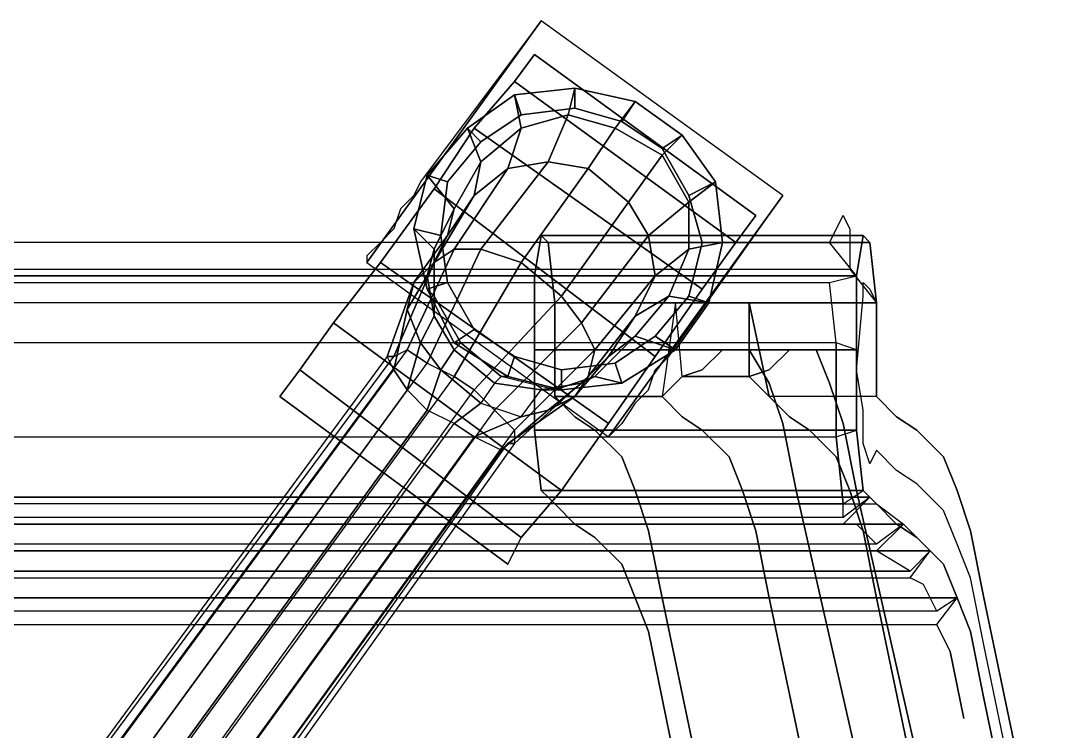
# Model space of a CAD drawing. Extents: x 2173.2 to 2198.9, y 1406.4 to 1430.7.
# Drawn here: x 2190.839 to 2195.733, y 1427.419 to 1430.731 of the extents above; entities that cross this region are included whole.
import ezdxf

# ---------------------------------------------------------------- set-up
doc = ezdxf.new("R2010")
doc.units = 0
doc.layers.add('SEAT', color=5, linetype='Continuous')

msp = doc.modelspace()

# ---------------------------------------------------------------- linework, layer by layer
at = {"layer": 'SEAT'}
for points in [[(2193.577, 1428.7937, 2.125), (2194.3895, 1429.9187, 2.125), (2193.2645, 1430.7312, 2.125), (2192.452, 1429.6062, 2.125)], [(2193.2332, 1430.5749, 0.8125), (2194.2645, 1429.8249, 0.8125), (2194.1707, 1429.6999, 0.4375), (2193.1395, 1430.4499, 0.4375)], [(2193.1395, 1430.4499, 1.5625), (2194.1707, 1429.6999, 1.5625), (2194.2645, 1429.8249, 1.1875), (2193.2332, 1430.5749, 1.1875)], [(2193.2332, 1430.5749, 1.1875), (2194.2645, 1429.8249, 1.1875), (2194.2645, 1429.8249, 0.8125), (2193.2332, 1430.5749, 0.8125)], [(2192.952, 1430.2312, 1.8438), (2194.0145, 1429.4812, 1.8438), (2194.1707, 1429.6999, 1.5625), (2193.1395, 1430.4499, 1.5625)], [(2193.1395, 1430.4499, 0.4375), (2194.1707, 1429.6999, 0.4375), (2194.0145, 1429.4812, 0.1562), (2192.952, 1430.2312, 0.1562)], [(2193.1395, 1430.3874, 2.5312), (2193.1707, 1430.2312, 3.4062), (2193.3895, 1430.2937, 3.4062), (2193.4207, 1430.4187, 2.5312)], [(2193.4207, 1430.4187, 2.5312), (2193.4207, 1430.3249, 2.2188), (2193.1707, 1430.2937, 2.2188), (2193.1395, 1430.3874, 2.5312)], [(2193.4207, 1430.4187, 2.5312), (2193.3895, 1430.2937, 3.4062), (2193.6082, 1430.2312, 3.4062), (2193.702, 1430.3562, 2.5312)], [(2193.702, 1430.3562, 2.5312), (2193.6395, 1430.2624, 2.2188), (2193.4207, 1430.3249, 2.2188), (2193.4207, 1430.4187, 2.5312)], [(2192.9207, 1430.2312, 2.5312), (2192.9832, 1430.0749, 3.4062), (2193.1707, 1430.2312, 3.4062), (2193.1395, 1430.3874, 2.5312)], [(2193.1395, 1430.3874, 2.5312), (2193.1707, 1430.2937, 2.2188), (2192.9832, 1430.1687, 2.2188), (2192.9207, 1430.2312, 2.5312)], [(2193.702, 1430.3562, 2.5312), (2193.6082, 1430.2312, 3.4062), (2193.827, 1430.1062, 3.4062), (2193.9207, 1430.1999, 2.5312)], [(2193.9207, 1430.1999, 2.5312), (2193.827, 1430.1374, 2.2188), (2193.6395, 1430.2624, 2.2188), (2193.702, 1430.3562, 2.5312)], [(2193.1707, 1430.2937, 2.125), (2193.1707, 1430.2937, 2.25), (2193.4207, 1430.3249, 2.25), (2193.4207, 1430.3249, 2.125)], [(2193.4207, 1430.3249, 2.125), (2193.4207, 1430.3249, 2.25), (2193.6395, 1430.2624, 2.25), (2193.6395, 1430.2624, 2.125)], [(2192.9832, 1430.1687, 2.125), (2192.9832, 1430.1687, 2.25), (2193.1707, 1430.2937, 2.25), (2193.1707, 1430.2937, 2.125)], [(2193.1707, 1430.2312, 3.4062), (2193.1082, 1430.0437, 4.0938), (2193.2957, 1430.0749, 4.1875), (2193.3895, 1430.2937, 3.4062)], [(2193.3895, 1430.2937, 3.4062), (2193.2957, 1430.0749, 4.1875), (2193.4832, 1430.0437, 4.25), (2193.6082, 1430.2312, 3.4062)], [(2193.6395, 1430.2624, 2.125), (2193.6395, 1430.2624, 2.25), (2193.827, 1430.1374, 2.25), (2193.827, 1430.1374, 2.125)], [(2192.7332, 1430.0124, 2.5312), (2192.8582, 1429.8562, 3.4062), (2192.9832, 1430.0749, 3.4062), (2192.9207, 1430.2312, 2.5312)], [(2192.9207, 1430.2312, 2.5312), (2192.9832, 1430.1687, 2.2188), (2192.827, 1429.9812, 2.2188), (2192.7332, 1430.0124, 2.5312)], [(2192.7645, 1429.9499, 2), (2193.7957, 1429.1687, 2), (2194.0145, 1429.4812, 1.8438), (2192.952, 1430.2312, 1.8438)], [(2192.952, 1430.2312, 0.1562), (2194.0145, 1429.4812, 0.1562), (2193.7957, 1429.1687), (2192.7645, 1429.9499)], [(2192.9832, 1430.0749, 3.4062), (2192.952, 1429.9187, 3.9688), (2193.1082, 1430.0437, 4.0938), (2193.1707, 1430.2312, 3.4062)], [(2193.6082, 1430.2312, 3.4062), (2193.4832, 1430.0437, 4.25), (2193.6707, 1429.8874, 4.25), (2193.827, 1430.1062, 3.4062)], [(2193.9207, 1430.1999, 2.5312), (2193.827, 1430.1062, 3.4062), (2193.952, 1429.8874, 3.4062), (2194.077, 1429.9812, 2.5312)], [(2194.077, 1429.9812, 2.5312), (2193.952, 1429.9187, 2.2188), (2193.827, 1430.1374, 2.2188), (2193.9207, 1430.1999, 2.5312)], [(2192.827, 1429.9812, 2.125), (2192.827, 1429.9812, 2.25), (2192.9832, 1430.1687, 2.25), (2192.9832, 1430.1687, 2.125)], [(2193.827, 1430.1062, 3.4062), (2193.6707, 1429.8874, 4.25), (2193.7645, 1429.7312, 4.1875), (2193.952, 1429.8874, 3.4062)], [(2193.827, 1430.1374, 2.125), (2193.827, 1430.1374, 2.25), (2193.952, 1429.9187, 2.25), (2193.952, 1429.9187, 2.125)], [(2192.8582, 1429.8562, 3.4062), (2192.827, 1429.7312, 3.8438), (2192.952, 1429.9187, 3.9688), (2192.9832, 1430.0749, 3.4062)], [(2192.9832, 1429.6687, 4.6562), (2193.2957, 1430.0749, 4.1875), (2193.1082, 1430.0437, 4.0938), (2192.8582, 1429.6687, 4.5)], [(2193.1707, 1429.6062, 4.7188), (2193.4832, 1430.0437, 4.25), (2193.2957, 1430.0749, 4.1875), (2192.9832, 1429.6687, 4.6562)], [(2192.6707, 1429.7624, 2.5312), (2192.7645, 1429.6687, 3.4062), (2192.8582, 1429.8562, 3.4062), (2192.7332, 1430.0124, 2.5312)], [(2192.7332, 1430.0124, 2.5312), (2192.827, 1429.9812, 2.2188), (2192.7957, 1429.7312, 2.2188), (2192.6707, 1429.7624, 2.5312)], [(2192.8582, 1429.6687, 4.5), (2193.1082, 1430.0437, 4.0938), (2192.952, 1429.9187, 3.9688), (2192.7645, 1429.6062, 4.3125)], [(2193.3582, 1429.4499, 4.7188), (2193.6707, 1429.8874, 4.25), (2193.4832, 1430.0437, 4.25), (2193.1707, 1429.6062, 4.7188)], [(2192.7957, 1429.7312, 2.125), (2192.7957, 1429.7312, 2.25), (2192.827, 1429.9812, 2.25), (2192.827, 1429.9812, 2.125)], [(2194.077, 1429.9812, 2.5312), (2193.952, 1429.8874, 3.4062), (2193.952, 1429.6687, 3.4062), (2194.1082, 1429.6999, 2.5312)], [(2194.1082, 1429.6999, 2.5312), (2194.0145, 1429.6999, 2.2188), (2193.952, 1429.9187, 2.2188), (2194.077, 1429.9812, 2.5312)], [(2192.7645, 1429.9499), (2193.7957, 1429.1687), (2193.577, 1428.8562), (2192.5145, 1429.6062)], [(2192.5145, 1429.6062, 2), (2193.577, 1428.8562, 2), (2193.7957, 1429.1687, 2), (2192.7645, 1429.9499, 2)], [(2192.7645, 1429.6062, 4.3125), (2192.952, 1429.9187, 3.9688), (2192.827, 1429.7312, 3.8438), (2192.6707, 1429.5124, 4.0938)], [(2193.952, 1429.9187, 2.125), (2193.952, 1429.9187, 2.25), (2194.0145, 1429.6999, 2.25), (2194.0145, 1429.6999, 2.125)], [(2192.7645, 1429.6687, 3.4062), (2192.7332, 1429.5437, 3.7188), (2192.827, 1429.7312, 3.8438), (2192.8582, 1429.8562, 3.4062)], [(2193.452, 1429.3249, 4.6562), (2193.7645, 1429.7312, 4.1875), (2193.6707, 1429.8874, 4.25), (2193.3582, 1429.4499, 4.7188)], [(2193.952, 1429.8874, 3.4062), (2193.7645, 1429.7312, 4.1875), (2193.7957, 1429.5437, 4.0938), (2193.952, 1429.6687, 3.4062)], [(2192.7332, 1429.4812, 2.5312), (2192.7645, 1429.4499, 3.4062), (2192.7645, 1429.6687, 3.4062), (2192.6707, 1429.7624, 2.5312)], [(2192.6707, 1429.7624, 2.5312), (2192.7957, 1429.7312, 2.2188), (2192.827, 1429.5124, 2.2188), (2192.7332, 1429.4812, 2.5312)], [(2192.6707, 1429.5124, 4.0938), (2192.827, 1429.7312, 3.8438), (2192.7332, 1429.5437, 3.7188), (2192.6395, 1429.3874, 3.9062)], [(2192.827, 1429.5124, 2.125), (2192.827, 1429.5124, 2.25), (2192.7957, 1429.7312, 2.25), (2192.7957, 1429.7312, 2.125)], [(2193.2332, 1429.5437, 39.875), (2194.7332, 1429.5437, 39.9688), (2194.7645, 1429.7312, 39.625), (2193.2645, 1429.7312, 39.5312)], [(2193.2645, 1429.7312, 39.5312), (2194.7645, 1429.7312, 39.625), (2194.7957, 1429.6999, 39.25), (2193.2957, 1429.6999, 39.1562)], [(2193.5145, 1429.1999, 4.5), (2193.7957, 1429.5437, 4.0938), (2193.7645, 1429.7312, 4.1875), (2193.452, 1429.3249, 4.6562)], [(2177.5457, 1429.6999, 39.9375), (2177.452, 1429.5437, 39.9688), (2194.7332, 1429.5437, 39.9688), (2194.6082, 1429.6999, 39.9375)], [(2192.6395, 1429.1999, 4.625), (2192.8582, 1429.6687, 4.5), (2192.7645, 1429.6062, 4.3125), (2192.577, 1429.1687, 4.4062)], [(2192.7332, 1429.1374, 4.8125), (2192.9832, 1429.6687, 4.6562), (2192.8582, 1429.6687, 4.5), (2192.6395, 1429.1999, 4.625)], [(2192.7645, 1429.4499, 3.4062), (2192.7645, 1429.3562, 3.625), (2192.7332, 1429.5437, 3.7188), (2192.7645, 1429.6687, 3.4062)], [(2192.8582, 1429.0749, 4.875), (2193.1707, 1429.6062, 4.7188), (2192.9832, 1429.6687, 4.6562), (2192.7332, 1429.1374, 4.8125)], [(2193.2957, 1429.6999, 39.1562), (2194.7957, 1429.6999, 39.25), (2194.827, 1429.4187, 38.9688), (2193.327, 1429.4187, 38.875)], [(2193.952, 1429.6687, 3.4062), (2193.7957, 1429.5437, 4.0938), (2193.702, 1429.3562, 3.9688), (2193.8582, 1429.4499, 3.4062)], [(2194.1082, 1429.6999, 2.5312), (2193.952, 1429.6687, 3.4062), (2193.8582, 1429.4499, 3.4062), (2194.0457, 1429.4187, 2.5312)], [(2194.0457, 1429.4187, 2.5312), (2193.952, 1429.4499, 2.2188), (2194.0145, 1429.6999, 2.2188), (2194.1082, 1429.6999, 2.5312)], [(2194.0145, 1429.6999, 2.125), (2194.0145, 1429.6999, 2.25), (2193.952, 1429.4499, 2.25), (2193.952, 1429.4499, 2.125)], [(2194.702, 1429.5749, 38.9688), (2194.827, 1429.4187, 38.9688), (2177.3895, 1429.4187, 38.9688), (2177.4832, 1429.5749, 38.9688)], [(2192.5145, 1429.6062), (2193.577, 1428.8562), (2193.3582, 1428.5437, 0.1562), (2192.2957, 1429.3249, 0.1562)], [(2192.2957, 1429.3249, 1.8438), (2193.3582, 1428.5437, 1.8438), (2193.577, 1428.8562, 2), (2192.5145, 1429.6062, 2)], [(2192.577, 1429.1687, 4.4062), (2192.7645, 1429.6062, 4.3125), (2192.6707, 1429.5124, 4.0938), (2192.5457, 1429.1687, 4.25)], [(2192.952, 1429.0124, 4.875), (2193.3582, 1429.4499, 4.7188), (2193.1707, 1429.6062, 4.7188), (2192.8582, 1429.0749, 4.875)], [(2194.6082, 1429.5124, 40.0938), (2194.7332, 1429.5437, 39.9688), (2177.452, 1429.5437, 39.9688), (2177.5457, 1429.5124, 40.0938)], [(2192.6395, 1429.3874, 3.9062), (2192.7332, 1429.5437, 3.7188), (2192.7645, 1429.3562, 3.625), (2192.702, 1429.2312, 3.7812)], [(2193.2332, 1429.1999, 40.0312), (2194.7332, 1429.1999, 40.1562), (2194.7332, 1429.5437, 39.9688), (2193.2332, 1429.5437, 39.875)], [(2193.4832, 1429.0749, 4.3125), (2193.702, 1429.3562, 3.9688), (2193.7957, 1429.5437, 4.0938), (2193.5145, 1429.1999, 4.5)], [(2192.5457, 1429.1687, 4.25), (2192.6707, 1429.5124, 4.0938), (2192.6395, 1429.3874, 3.9062), (2192.577, 1429.1062, 4.0312)], [(2192.7332, 1429.4812, 2.5312), (2192.827, 1429.5124, 2.2188), (2192.952, 1429.2937, 2.2188), (2192.8582, 1429.2312, 2.5312)], [(2192.8582, 1429.2312, 2.5312), (2192.8895, 1429.2312, 3.4062), (2192.7645, 1429.4499, 3.4062), (2192.7332, 1429.4812, 2.5312)], [(2192.952, 1429.2937, 2.125), (2192.952, 1429.2937, 2.25), (2192.827, 1429.5124, 2.25), (2192.827, 1429.5124, 2.125)], [(2192.8895, 1429.2312, 3.4062), (2192.8582, 1429.1999, 3.5625), (2192.7645, 1429.3562, 3.625), (2192.7645, 1429.4499, 3.4062)], [(2193.0457, 1428.9187, 4.8125), (2193.452, 1429.3249, 4.6562), (2193.3582, 1429.4499, 4.7188), (2192.952, 1429.0124, 4.875)], [(2193.327, 1428.9812, 38.625), (2193.327, 1429.4187, 38.875), (2193.8895, 1429.4187, 38.9062), (2193.827, 1428.9812, 38.6562)], [(2193.8582, 1429.4499, 3.4062), (2193.702, 1429.3562, 3.9688), (2193.577, 1429.1687, 3.8438), (2193.702, 1429.2624, 3.4062)], [(2194.0457, 1429.4187, 2.5312), (2193.8582, 1429.4499, 3.4062), (2193.702, 1429.2624, 3.4062), (2193.8895, 1429.1999, 2.5312)], [(2193.8895, 1429.1999, 2.5312), (2193.7957, 1429.2624, 2.2188), (2193.952, 1429.4499, 2.2188), (2194.0457, 1429.4187, 2.5312)], [(2193.952, 1429.4499, 2.125), (2193.952, 1429.4499, 2.25), (2193.7957, 1429.2624, 2.25), (2193.7957, 1429.2624, 2.125)], [(2193.8895, 1429.4187, 38.9062), (2193.827, 1428.9812, 38.6562), (2193.9207, 1429.0749, 38.6562), (2193.8895, 1429.4187, 38.9062)], [(2194.2332, 1429.0749, 38.6875), (2193.9207, 1429.0749, 38.6562), (2193.8895, 1429.4187, 38.9062), (2194.2332, 1429.4187, 38.9375)], [(2194.2332, 1429.4187, 38.9375), (2194.327, 1428.9812, 38.6875), (2194.2332, 1429.0749, 38.6875), (2194.2332, 1429.4187, 38.9375)], [(2194.827, 1429.4187, 38.9688), (2194.827, 1428.9812, 38.7188), (2194.327, 1428.9812, 38.6875), (2194.2332, 1429.4187, 38.9375)], [(2192.577, 1429.1062, 4.0312), (2192.6395, 1429.3874, 3.9062), (2192.702, 1429.2312, 3.7812), (2192.6395, 1429.0124, 3.875)], [(2192.2957, 1429.3249, 0.1562), (2193.3582, 1428.5437, 0.1562), (2193.1707, 1428.3249, 0.4375), (2192.1395, 1429.1062, 0.4375)], [(2192.1395, 1429.1062, 1.5625), (2193.1707, 1428.3249, 1.5625), (2193.3582, 1428.5437, 1.8438), (2192.2957, 1429.3249, 1.8438)], [(2192.702, 1429.2312, 3.7812), (2192.7645, 1429.3562, 3.625), (2192.8582, 1429.1999, 3.5625), (2192.7957, 1429.1062, 3.6875)], [(2193.1395, 1428.8249, 4.625), (2193.5145, 1429.1999, 4.5), (2193.452, 1429.3249, 4.6562), (2193.0457, 1428.9187, 4.8125)], [(2193.4207, 1428.9812, 4.0938), (2193.577, 1429.1687, 3.8438), (2193.702, 1429.3562, 3.9688), (2193.4832, 1429.0749, 4.3125)], [(2192.8582, 1429.2312, 2.5312), (2192.952, 1429.2937, 2.2188), (2193.1395, 1429.1687, 2.2188), (2193.1082, 1429.0749, 2.5312)], [(2193.1395, 1429.1687, 2.125), (2193.1395, 1429.1687, 2.25), (2192.952, 1429.2937, 2.25), (2192.952, 1429.2937, 2.125)], [(2177.5457, 1429.2312, 40.2188), (2177.5457, 1428.7937, 40.1562), (2194.6395, 1428.7937, 40.1562), (2194.6395, 1429.2312, 40.2188)], [(2192.6395, 1429.0124, 3.875), (2192.702, 1429.2312, 3.7812), (2192.7957, 1429.1062, 3.6875), (2192.7332, 1428.9187, 3.7812)], [(2193.1082, 1429.0749, 2.5312), (2193.077, 1429.0749, 3.4062), (2192.8895, 1429.2312, 3.4062), (2192.8582, 1429.2312, 2.5312)], [(2193.077, 1429.0749, 3.4062), (2193.0457, 1429.0437, 3.5625), (2192.8582, 1429.1999, 3.5625), (2192.8895, 1429.2312, 3.4062)], [(2193.702, 1429.2624, 3.4062), (2193.577, 1429.1687, 3.8438), (2193.452, 1429.0437, 3.7188), (2193.5145, 1429.0749, 3.4062)], [(2193.8895, 1429.1999, 2.5312), (2193.702, 1429.2624, 3.4062), (2193.5145, 1429.0749, 3.4062), (2193.6395, 1429.0437, 2.5312)], [(2193.6395, 1429.0437, 2.5312), (2193.6082, 1429.1374, 2.2188), (2193.7957, 1429.2624, 2.2188), (2193.8895, 1429.1999, 2.5312)], [(2193.7957, 1429.2624, 2.125), (2193.7957, 1429.2624, 2.25), (2193.6082, 1429.1374, 2.25), (2193.6082, 1429.1374, 2.125)], [(2194.6395, 1428.7937, 40.1562), (2194.7332, 1428.8249, 40.0625), (2194.7332, 1429.1999, 40.1562), (2194.6395, 1429.2312, 40.2188)], [(2192.6395, 1429.1999, 4.625), (2186.7645, 1421.2312, 5.5625), (2186.6707, 1421.1999, 5.2188), (2192.577, 1429.1687, 4.4062)], [(2186.9207, 1421.1687, 5.8125), (2192.7332, 1429.1374, 4.8125), (2192.6395, 1429.1999, 4.625), (2186.7645, 1421.2312, 5.5625)], [(2192.7957, 1429.1062, 3.6875), (2192.8582, 1429.1999, 3.5625), (2193.0457, 1429.0437, 3.5625), (2192.9832, 1428.9499, 3.6875)], [(2193.1395, 1428.7624, 4.4062), (2193.4832, 1429.0749, 4.3125), (2193.5145, 1429.1999, 4.5), (2193.1395, 1428.8249, 4.625)], [(2193.2332, 1428.8249, 39.9688), (2194.7332, 1428.8249, 40.0625), (2194.7332, 1429.1999, 40.1562), (2193.2332, 1429.1999, 40.0312)], [(2186.6707, 1421.1999, 5.2188), (2192.577, 1429.1687, 4.4062), (2192.5457, 1429.1687, 4.25), (2186.6395, 1421.1374, 4.875)], [(2192.5457, 1429.1687, 4.25), (2186.6395, 1421.1374, 4.875), (2186.6395, 1421.0437, 4.5625), (2192.577, 1429.1062, 4.0312)], [(2192.8582, 1429.0749, 4.875), (2187.0457, 1421.1062, 5.9375), (2186.9207, 1421.1687, 5.8125), (2192.7332, 1429.1374, 4.8125)], [(2193.1082, 1429.0749, 2.5312), (2193.1395, 1429.1687, 2.2188), (2193.3582, 1429.1062, 2.2188), (2193.3582, 1429.0124, 2.5312)], [(2193.3582, 1429.1062, 2.125), (2193.3582, 1429.1062, 2.25), (2193.1395, 1429.1687, 2.25), (2193.1395, 1429.1687, 2.125)], [(2193.2957, 1428.9187, 3.9062), (2193.452, 1429.0437, 3.7188), (2193.577, 1429.1687, 3.8438), (2193.4207, 1428.9812, 4.0938)], [(2193.3582, 1429.0124, 2.5312), (2193.3582, 1429.1062, 2.2188), (2193.6082, 1429.1374, 2.2188), (2193.6395, 1429.0437, 2.5312)], [(2193.6082, 1429.1374, 2.125), (2193.6082, 1429.1374, 2.25), (2193.3582, 1429.1062, 2.25), (2193.3582, 1429.1062, 2.125)], [(2186.6395, 1421.0437, 4.5625), (2192.577, 1429.1062, 4.0312), (2192.6395, 1429.0124, 3.875), (2186.7332, 1420.9187, 4.3125)], [(2187.1707, 1421.0124, 5.9375), (2192.952, 1429.0124, 4.875), (2192.8582, 1429.0749, 4.875), (2187.0457, 1421.1062, 5.9375)], [(2192.0457, 1428.9812, 1.1875), (2193.1082, 1428.1999, 1.1875), (2193.1707, 1428.3249, 1.5625), (2192.1395, 1429.1062, 1.5625)], [(2192.1395, 1429.1062, 0.4375), (2193.1707, 1428.3249, 0.4375), (2193.1082, 1428.1999, 0.8125), (2192.0457, 1428.9812, 0.8125)], [(2192.9832, 1428.9499, 3.6875), (2192.8582, 1428.8562, 3.7812), (2192.7332, 1428.9187, 3.7812), (2192.7957, 1429.1062, 3.6875)], [(2193.2645, 1429.0124, 3.625), (2193.327, 1429.0124, 3.4062), (2193.077, 1429.0749, 3.4062), (2193.0457, 1429.0437, 3.5625)], [(2193.3582, 1429.0124, 2.5312), (2193.327, 1429.0124, 3.4062), (2193.077, 1429.0749, 3.4062), (2193.1082, 1429.0749, 2.5312)], [(2193.1082, 1428.7624, 4.25), (2193.4207, 1428.9812, 4.0938), (2193.4832, 1429.0749, 4.3125), (2193.1395, 1428.7624, 4.4062)], [(2193.5145, 1429.0749, 3.4062), (2193.452, 1429.0437, 3.7188), (2193.2645, 1429.0124, 3.625), (2193.327, 1429.0124, 3.4062)], [(2193.6395, 1429.0437, 2.5312), (2193.5145, 1429.0749, 3.4062), (2193.327, 1429.0124, 3.4062), (2193.3582, 1429.0124, 2.5312)], [(2193.0457, 1429.0437, 3.5625), (2192.9832, 1428.9499, 3.6875), (2193.1707, 1428.8874, 3.7812), (2193.2645, 1429.0124, 3.625)], [(2193.1707, 1428.8874, 3.7812), (2193.2645, 1429.0124, 3.625), (2193.452, 1429.0437, 3.7188), (2193.2957, 1428.9187, 3.9062)], [(2192.6395, 1429.0124, 3.875), (2186.7332, 1420.9187, 4.3125), (2186.827, 1420.8249, 4.1562), (2192.7332, 1428.9187, 3.7812)], [(2187.1707, 1421.0124, 5.9375), (2192.952, 1429.0124, 4.875), (2193.0457, 1428.9187, 4.8125), (2187.2645, 1420.9187, 5.8125)], [(2192.0457, 1428.9812, 0.8125), (2193.1082, 1428.1999, 0.8125), (2193.1082, 1428.1999, 1.1875), (2192.0457, 1428.9812, 1.1875)], [(2193.077, 1428.7312, 4.0312), (2193.2957, 1428.9187, 3.9062), (2193.4207, 1428.9812, 4.0938), (2193.1082, 1428.7624, 4.25)], [(2193.1707, 1428.8874, 3.7812), (2192.952, 1428.7937, 3.875), (2192.8582, 1428.8562, 3.7812), (2192.9832, 1428.9499, 3.6875)], [(2192.7332, 1428.9187, 3.7812), (2186.827, 1420.8249, 4.1562), (2186.952, 1420.7312, 4.1562), (2192.8582, 1428.8562, 3.7812)], [(2193.0457, 1428.9187, 4.8125), (2187.2645, 1420.9187, 5.8125), (2187.3582, 1420.7937, 5.5625), (2193.1395, 1428.8249, 4.625)], [(2192.952, 1428.7937, 3.875), (2193.1707, 1428.8874, 3.7812), (2193.2957, 1428.9187, 3.9062), (2193.077, 1428.7312, 4.0312)], [(2186.952, 1420.7312, 4.1562), (2192.8582, 1428.8562, 3.7812), (2192.952, 1428.7937, 3.875), (2187.077, 1420.6687, 4.3125)], [(2192.952, 1428.7937, 3.875), (2187.077, 1420.6687, 4.3125), (2187.2332, 1420.6374, 4.5625), (2193.077, 1428.7312, 4.0312)], [(2187.3582, 1420.7937, 5.5625), (2193.1395, 1428.8249, 4.625), (2193.1395, 1428.7624, 4.4062), (2187.3895, 1420.6999, 5.2188)], [(2193.2645, 1428.5437, 39.6875), (2194.7645, 1428.5437, 39.7812), (2194.7332, 1428.8249, 40.0625), (2193.2332, 1428.8249, 39.9688)], [(2193.1082, 1428.7624, 4.25), (2193.077, 1428.7312, 4.0312), (2187.2332, 1420.6374, 4.5625), (2187.327, 1420.6374, 4.875)], [(2193.1395, 1428.7624, 4.4062), (2187.3895, 1420.6999, 5.2188), (2187.327, 1420.6374, 4.875), (2193.1082, 1428.7624, 4.25)], [(2193.2957, 1428.5124, 39.2812), (2194.7957, 1428.5124, 39.4062), (2194.7645, 1428.5437, 39.7812), (2193.2645, 1428.5437, 39.6875)], [(2194.7957, 1428.5124, 39.4062), (2194.6707, 1428.4187, 39.5), (2194.6707, 1428.4812, 39.8438), (2194.7645, 1428.5437, 39.7812)], [(2194.6707, 1428.3874, 39.3125), (2194.7957, 1428.5124, 39.4062), (2177.4207, 1428.5124, 39.4062), (2177.5145, 1428.3874, 39.3125)], [(2177.5145, 1428.4187, 39.5), (2177.4207, 1428.5124, 39.4062), (2194.7957, 1428.5124, 39.4062), (2194.6707, 1428.4187, 39.5)], [(2193.327, 1428.4812, 38.6562), (2194.827, 1428.4812, 38.75), (2194.7957, 1428.5124, 39.4062), (2193.2957, 1428.5124, 39.2812)], [(2177.1082, 1428.2624, 35.1562), (2177.2645, 1428.3874, 37.1562), (2194.952, 1428.3874, 37.1562), (2195.077, 1428.2624, 35.1562)], [(2194.827, 1428.2624, 37.0625), (2194.952, 1428.3874, 37.1562), (2177.2645, 1428.3874, 37.1562), (2177.3582, 1428.2624, 37.0625)], [(2177.3582, 1428.2937, 37.25), (2177.2645, 1428.3874, 37.1562), (2194.952, 1428.3874, 37.1562), (2194.827, 1428.2937, 37.25)], [(2195.077, 1428.2624, 35.1562), (2194.9832, 1428.1687, 35.25), (2194.827, 1428.2624, 37.0625), (2194.952, 1428.3874, 37.1562)], [(2194.9832, 1428.1374, 35.0625), (2195.077, 1428.2624, 35.1562), (2177.1082, 1428.2624, 35.1562), (2177.202, 1428.1374, 35.0625)], [(2177.202, 1428.1687, 35.25), (2177.1082, 1428.2624, 35.1562), (2195.077, 1428.2624, 35.1562), (2194.9832, 1428.1687, 35.25)], [(2177.3582, 1428.2624, 37.0625), (2177.202, 1428.1687, 35.25), (2194.9832, 1428.1687, 35.25), (2194.827, 1428.2624, 37.0625)], [(2195.1082, 1427.9187, 33.25), (2195.202, 1428.0437, 33.3125), (2176.9832, 1428.0437, 33.3125), (2177.077, 1427.9187, 33.25)], [(2177.077, 1427.9812, 33.4375), (2176.9832, 1428.0437, 33.3125), (2195.202, 1428.0437, 33.3125), (2195.1082, 1427.9812, 33.4375)]]:
    msp.add_3dface(points, dxfattribs=at)
for points, invisible_edges in [([(2192.702, 1429.9812, 0.8438), (2192.452, 1429.6062, 0.9375), (2192.452, 1429.6062, 2.125), (2193.2645, 1430.7312, 2.125)], 1), ([(2193.2332, 1430.5749, 0.8125), (2193.1395, 1430.4499, 0.4375), (2193.1395, 1430.4499, 1.5625), (2193.2332, 1430.5749, 1.1875)], 2), ([(2193.1395, 1430.4499, 1.5625), (2193.1395, 1430.4499, 0.4375), (2192.952, 1430.2312, 0.1562), (2192.952, 1430.2312, 1.8438)], 5), ([(2192.952, 1430.2312, 1.8438), (2192.952, 1430.2312, 0.1562), (2192.7645, 1429.9499), (2192.7645, 1429.9499, 2)], 5), ([(2192.452, 1429.6062, 0.9375), (2192.702, 1429.9812, 0.8438), (2192.6707, 1429.9187, 0.7812), (2192.452, 1429.6374, 0.8438)], 5), ([(2192.452, 1429.6374, 0.8438), (2192.6707, 1429.9187, 0.7812), (2192.6082, 1429.8562, 0.75), (2192.5145, 1429.6999, 0.7812)], 5), ([(2192.7645, 1429.9499, 2), (2192.7645, 1429.9499), (2192.5145, 1429.6062), (2192.5145, 1429.6062, 2)], 5), ([(2193.577, 1428.7937, 0.9375), (2193.8582, 1429.1687, 0.8438), (2194.3895, 1429.9187, 2.125), (2193.577, 1428.7937, 2.125)], 1), ([(2192.5145, 1429.6999, 0.7812), (2192.6082, 1429.8562, 0.75), (2192.6082, 1429.8562, 0.75), (2192.577, 1429.7624, 0.75)], 1), ([(2177.4832, 1429.7624, 39.1875), (2177.5145, 1429.8249, 39.625), (2194.6707, 1429.8249, 39.625), (2194.702, 1429.7624, 39.1875)], 10), ([(2194.6082, 1429.6999, 39.9375), (2194.6707, 1429.8249, 39.625), (2177.5145, 1429.8249, 39.625), (2177.5457, 1429.6999, 39.9375)], 10), ([(2194.1707, 1429.6999, 1.5625), (2194.1707, 1429.6999, 0.4375), (2194.2645, 1429.8249, 0.8125), (2194.2645, 1429.8249, 1.1875)], 1), ([(2194.7332, 1429.5437, 39.9688), (2194.6082, 1429.6999, 39.9375), (2194.6707, 1429.8249, 39.625), (2194.7645, 1429.7312, 39.625)], 4), ([(2194.6707, 1429.8249, 39.625), (2194.7645, 1429.7312, 39.625), (2194.7957, 1429.6999, 39.25), (2194.702, 1429.7624, 39.1875)], 5), ([(2177.4832, 1429.5749, 38.9688), (2177.4832, 1429.7624, 39.1875), (2194.702, 1429.7624, 39.1875), (2194.702, 1429.5749, 38.9688)], 10), ([(2194.7957, 1429.6999, 39.25), (2194.702, 1429.7624, 39.1875), (2194.702, 1429.5749, 38.9688), (2194.827, 1429.4187, 38.9688)], 1), ([(2177.3895, 1429.6999, 39.25), (2177.4207, 1429.7312, 39.625), (2194.7645, 1429.7312, 39.625), (2194.7957, 1429.6999, 39.25)], 10), ([(2194.7645, 1429.7312, 39.625), (2194.7332, 1429.5437, 39.9688), (2177.452, 1429.5437, 39.9688), (2177.4207, 1429.7312, 39.625)], 8), ([(2193.327, 1429.4187, 38.875), (2193.2332, 1429.5437, 39.875), (2193.2645, 1429.7312, 39.5312), (2193.2957, 1429.6999, 39.1562)], 1), ([(2194.7332, 1429.5437, 39.9688), (2194.827, 1429.4187, 38.9688), (2194.7957, 1429.6999, 39.25), (2194.7645, 1429.7312, 39.625)], 1), ([(2194.7332, 1429.5437, 39.9688), (2194.7645, 1429.4499, 39.7812), (2194.7645, 1429.5124, 39.6562), (2194.7645, 1429.7312, 39.625)], 5), ([(2194.7645, 1429.7312, 39.625), (2194.7645, 1429.5124, 39.6562), (2194.7957, 1429.4812, 39.3438), (2194.7957, 1429.6999, 39.25)], 5), ([(2177.3895, 1429.4187, 38.9688), (2177.3895, 1429.6999, 39.25), (2194.7957, 1429.6999, 39.25), (2194.827, 1429.4187, 38.9688)], 2), ([(2194.1707, 1429.6999, 0.4375), (2194.1707, 1429.6999, 1.5625), (2194.0145, 1429.4812, 1.8438), (2194.0145, 1429.4812, 0.1562)], 5), ([(2194.7957, 1429.6999, 39.25), (2194.7957, 1429.4812, 39.3438), (2194.827, 1429.4187, 38.9688), (2194.7957, 1429.6999, 39.25)], 1), ([(2192.5145, 1429.6062, 2), (2192.5145, 1429.6062), (2192.2957, 1429.3249, 0.1562), (2192.2957, 1429.3249, 1.8438)], 5), ([(2177.452, 1429.1999, 40.1562), (2177.452, 1429.5437, 39.9688), (2194.7332, 1429.5437, 39.9688), (2194.7332, 1429.1999, 40.1562)], 8), ([(2193.2332, 1429.5437, 39.875), (2193.327, 1429.4187, 38.875), (2193.327, 1428.9812, 38.625), (2193.2332, 1429.1999, 40.0312)], 5), ([(2194.7332, 1429.1999, 40.1562), (2194.6395, 1429.2312, 40.2188), (2194.6082, 1429.5124, 40.0938), (2194.7332, 1429.5437, 39.9688)], 1), ([(2194.827, 1428.9812, 38.7188), (2194.827, 1429.4187, 38.9688), (2194.7332, 1429.5437, 39.9688), (2194.7332, 1429.1999, 40.1562)], 10), ([(2194.7332, 1429.1999, 40.1562), (2194.7332, 1429.1062, 39.9375), (2194.7645, 1429.4499, 39.7812), (2194.7332, 1429.5437, 39.9688)], 5), ([(2177.5457, 1429.5124, 40.0938), (2177.5457, 1429.2312, 40.2188), (2194.6395, 1429.2312, 40.2188), (2194.6082, 1429.5124, 40.0938)], 10), ([(2194.0145, 1429.4812, 0.1562), (2194.0145, 1429.4812, 1.8438), (2193.7957, 1429.1687, 2), (2193.7957, 1429.1687)], 5), ([(2192.2957, 1429.3249, 1.8438), (2192.2957, 1429.3249, 0.1562), (2192.1395, 1429.1062, 0.4375), (2192.1395, 1429.1062, 1.5625)], 5), ([(2177.452, 1428.8249, 40.0625), (2177.452, 1429.1999, 40.1562), (2194.7332, 1429.1999, 40.1562), (2194.7332, 1428.8249, 40.0625)], 10), ([(2193.2332, 1429.1999, 40.0312), (2193.327, 1428.9812, 38.625), (2193.2645, 1428.5437, 39.6875), (2193.2332, 1428.8249, 39.9688)], 3), ([(2194.1082, 1429.1999, 36.1875), (2194.0145, 1428.8249, 36.2188), (2193.9207, 1428.8874, 37.3438), (2194.0145, 1429.1062, 37.3438)], 5), ([(2194.0145, 1429.1062, 37.3438), (2194.327, 1429.1062, 37.375), (2194.4207, 1429.1999, 36.2188), (2194.1082, 1429.1999, 36.1875)], 5), ([(2194.2332, 1429.1999, 34.25), (2194.1395, 1428.6999, 34.3125), (2194.0145, 1428.8249, 36.2188), (2194.1082, 1429.1999, 36.1875)], 5), ([(2194.1082, 1429.1999, 36.1875), (2194.4207, 1429.1999, 36.2188), (2194.5457, 1429.1999, 34.2812), (2194.2332, 1429.1999, 34.25)], 5), ([(2194.327, 1429.0437, 33.25), (2194.202, 1428.5437, 33.25), (2194.1395, 1428.6999, 34.3125), (2194.2332, 1429.1999, 34.25)], 5), ([(2194.2332, 1429.1999, 34.25), (2194.5457, 1429.1999, 34.2812), (2194.6082, 1429.0437, 33.25), (2194.327, 1429.0437, 33.25)], 5), ([(2194.4207, 1429.1999, 36.2188), (2194.327, 1429.1062, 37.375), (2194.4207, 1428.8874, 37.375), (2194.5145, 1428.8249, 36.25)], 10), ([(2194.5457, 1429.1999, 34.2812), (2194.4207, 1429.1999, 36.2188), (2194.5145, 1428.8249, 36.25), (2194.6395, 1428.6999, 34.3438)], 10), ([(2194.6082, 1429.0437, 33.25), (2194.5457, 1429.1999, 34.2812), (2194.6395, 1428.6999, 34.3438), (2194.702, 1428.5437, 33.2812)], 10), ([(2194.7332, 1429.1999, 40.1562), (2194.7332, 1428.8249, 40.0625), (2194.7645, 1428.5437, 39.7812), (2194.827, 1428.9812, 38.7188)], 12), ([(2194.7332, 1428.8249, 40.0625), (2194.7645, 1428.9187, 39.9062), (2194.7332, 1429.1062, 39.9375), (2194.7332, 1429.1999, 40.1562)], 5), ([(2193.7957, 1429.1687), (2193.7957, 1429.1687, 2), (2193.577, 1428.8562, 2), (2193.577, 1428.8562)], 5), ([(2193.8582, 1429.1687, 0.8438), (2193.577, 1428.7937, 0.9375), (2193.6082, 1428.8249, 0.8438), (2193.7957, 1429.1062, 0.7812)], 5), ([(2192.1395, 1429.1062, 1.5625), (2192.1395, 1429.1062, 0.4375), (2192.0457, 1428.9812, 0.8125), (2192.0457, 1428.9812, 1.1875)], 1), ([(2193.7957, 1429.1062, 0.7812), (2193.6082, 1428.8249, 0.8438), (2193.6395, 1428.8562, 0.7812), (2193.7645, 1429.0124, 0.75)], 5), ([(2194.0145, 1429.1062, 37.3438), (2193.9207, 1428.8874, 37.3438), (2193.827, 1428.9812, 38.6562), (2193.9207, 1429.0749, 38.6562)], 5), ([(2193.9207, 1429.0749, 38.6562), (2194.2332, 1429.0749, 38.6875), (2194.327, 1429.1062, 37.375), (2194.0145, 1429.1062, 37.3438)], 4), ([(2194.327, 1429.1062, 37.375), (2194.2332, 1429.0749, 38.6875), (2194.327, 1428.9812, 38.6875), (2194.4207, 1428.8874, 37.375)], 10), ([(2194.3895, 1428.8562, 32.3438), (2194.2645, 1428.3562, 32.4375), (2194.202, 1428.5437, 33.25), (2194.327, 1429.0437, 33.25)], 5), ([(2194.327, 1429.0437, 33.25), (2194.6082, 1429.0437, 33.25), (2194.6707, 1428.8562, 32.3438), (2194.3895, 1428.8562, 32.3438)], 5), ([(2194.6707, 1428.8562, 32.3438), (2194.6082, 1429.0437, 33.25), (2194.702, 1428.5437, 33.2812), (2194.7645, 1428.3562, 32.5)], 10), ([(2193.2645, 1428.5437, 39.6875), (2193.327, 1428.9812, 38.625), (2193.327, 1428.4812, 38.6562), (2193.2957, 1428.5124, 39.2812)], 3), ([(2193.327, 1428.9812, 38.625), (2193.827, 1428.9812, 38.6562), (2193.9207, 1428.8874, 37.3438), (2193.4207, 1428.8874, 37.3125)], 4), ([(2193.4207, 1428.8874, 37.3125), (2193.4207, 1428.3874, 37.3438), (2193.327, 1428.4812, 38.6562), (2193.327, 1428.9812, 38.625)], 5), ([(2193.6395, 1428.8562, 0.7812), (2193.7645, 1429.0124, 0.75), (2193.702, 1428.9499, 0.75), (2193.6395, 1428.8562, 0.7812)], 1), ([(2194.4207, 1428.8874, 37.375), (2194.327, 1428.9812, 38.6875), (2194.827, 1428.9812, 38.7188), (2194.9207, 1428.8874, 37.4375)], 10), ([(2194.7645, 1428.5437, 39.7812), (2194.7957, 1428.5124, 39.4062), (2194.827, 1428.4812, 38.75), (2194.827, 1428.9812, 38.7188)], 12), ([(2194.9207, 1428.8874, 37.4375), (2194.827, 1428.9812, 38.7188), (2194.827, 1428.4812, 38.75), (2194.9207, 1428.3874, 37.4688)], 10), ([(2193.4207, 1428.8874, 37.3125), (2193.9207, 1428.8874, 37.3438), (2194.0145, 1428.8249, 36.2188), (2193.5145, 1428.8249, 36.1875)], 5), ([(2193.5145, 1428.8249, 36.1875), (2193.5145, 1428.3249, 36.2188), (2193.4207, 1428.3874, 37.3438), (2193.4207, 1428.8874, 37.3125)], 5), ([(2194.5145, 1428.8249, 36.25), (2194.4207, 1428.8874, 37.375), (2194.9207, 1428.8874, 37.4375), (2195.0145, 1428.8249, 36.2812)], 10), ([(2194.7645, 1428.5437, 39.7812), (2194.7645, 1428.7624, 39.625), (2194.7645, 1428.9187, 39.9062), (2194.7332, 1428.8249, 40.0625)], 5), ([(2195.0145, 1428.8249, 36.2812), (2194.9207, 1428.8874, 37.4375), (2194.9207, 1428.3874, 37.4688), (2195.0145, 1428.3249, 36.3125)], 10), ([(2193.577, 1428.8562), (2193.577, 1428.8562, 2), (2193.3582, 1428.5437, 1.8438), (2193.3582, 1428.5437, 0.1562)], 5), ([(2194.452, 1428.5437, 31.3438), (2194.327, 1428.0437, 31.5), (2194.2645, 1428.3562, 32.4375), (2194.3895, 1428.8562, 32.3438)], 5), ([(2194.3895, 1428.8562, 32.3438), (2194.6707, 1428.8562, 32.3438), (2194.7332, 1428.5437, 31.375), (2194.452, 1428.5437, 31.3438)], 5), ([(2194.7332, 1428.5437, 31.375), (2194.6707, 1428.8562, 32.3438), (2194.7645, 1428.3562, 32.5), (2194.827, 1428.0437, 31.5312)], 10), ([(2177.4207, 1428.5437, 39.7812), (2177.452, 1428.8249, 40.0625), (2194.7332, 1428.8249, 40.0625), (2194.7645, 1428.5437, 39.7812)], 10), ([(2177.5457, 1428.7937, 40.1562), (2177.5457, 1428.4812, 39.8438), (2194.6707, 1428.4812, 39.8438), (2194.6395, 1428.7937, 40.1562)], 10), ([(2193.5145, 1428.8249, 36.1875), (2194.0145, 1428.8249, 36.2188), (2194.1395, 1428.6999, 34.3125), (2193.6395, 1428.6999, 34.2812)], 5), ([(2193.6395, 1428.6999, 34.2812), (2193.6395, 1428.1999, 34.3438), (2193.5145, 1428.3249, 36.2188), (2193.5145, 1428.8249, 36.1875)], 5), ([(2194.6395, 1428.6999, 34.3438), (2194.5145, 1428.8249, 36.25), (2195.0145, 1428.8249, 36.2812), (2195.1395, 1428.6999, 34.375)], 10), ([(2194.6707, 1428.4812, 39.8438), (2194.7645, 1428.5437, 39.7812), (2194.7332, 1428.8249, 40.0625), (2194.6395, 1428.7937, 40.1562)], 5), ([(2195.1395, 1428.6999, 34.375), (2195.0145, 1428.8249, 36.2812), (2195.0145, 1428.3249, 36.3125), (2195.1395, 1428.1999, 34.4375)], 10), ([(2194.7957, 1428.5124, 39.4062), (2194.7957, 1428.6687, 39.4375), (2194.7645, 1428.7624, 39.625), (2194.7645, 1428.5437, 39.7812)], 5), ([(2194.827, 1428.4812, 38.75), (2194.827, 1428.7312, 38.75), (2194.7957, 1428.6687, 39.4375), (2194.7957, 1428.5124, 39.4062)], 5), ([(2194.9207, 1428.3874, 37.4688), (2194.9207, 1428.6374, 37.4375), (2194.827, 1428.7312, 38.75), (2194.827, 1428.4812, 38.75)], 5), ([(2193.6395, 1428.6999, 34.2812), (2194.1395, 1428.6999, 34.3125), (2194.202, 1428.5437, 33.25), (2193.702, 1428.5437, 33.2188)], 5), ([(2193.702, 1428.5437, 33.2188), (2193.702, 1428.0437, 33.2188), (2193.6395, 1428.1999, 34.3438), (2193.6395, 1428.6999, 34.2812)], 5), ([(2194.702, 1428.5437, 33.2812), (2194.6395, 1428.6999, 34.3438), (2195.1395, 1428.6999, 34.375), (2195.202, 1428.5437, 33.3125)], 10), ([(2195.202, 1428.5437, 33.3125), (2195.1395, 1428.6999, 34.375), (2195.1395, 1428.1999, 34.4375), (2195.202, 1428.0437, 33.3125)], 10), ([(2195.0145, 1428.3249, 36.3125), (2195.0145, 1428.5749, 36.3125), (2194.9207, 1428.6374, 37.4375), (2194.9207, 1428.3874, 37.4688)], 5), ([(2194.7645, 1428.5437, 39.7812), (2194.7957, 1428.5124, 39.4062), (2177.4207, 1428.5124, 39.4062), (2177.4207, 1428.5437, 39.7812)], 8), ([(2193.3582, 1428.5437, 0.1562), (2193.3582, 1428.5437, 1.8438), (2193.1707, 1428.3249, 1.5625), (2193.1707, 1428.3249, 0.4375)], 5), ([(2193.7645, 1428.3562, 32.4062), (2193.7645, 1427.8874, 32.5312), (2193.702, 1428.0437, 33.2188), (2193.702, 1428.5437, 33.2188)], 5), ([(2193.702, 1428.5437, 33.2188), (2194.202, 1428.5437, 33.25), (2194.2645, 1428.3562, 32.4375), (2193.7645, 1428.3562, 32.4062)], 5), ([(2194.8582, 1426.7624, 25.5938), (2194.7332, 1426.1062, 25.7812), (2194.327, 1428.0437, 31.5), (2194.452, 1428.5437, 31.3438)], 5), ([(2194.452, 1428.5437, 31.3438), (2194.7332, 1428.5437, 31.375), (2195.1395, 1426.7624, 25.625), (2194.8582, 1426.7624, 25.5938)], 5), ([(2194.7645, 1428.3562, 32.5), (2194.702, 1428.5437, 33.2812), (2195.202, 1428.5437, 33.3125), (2195.2645, 1428.3562, 32.5312)], 10), ([(2195.2332, 1426.1062, 25.8125), (2195.1395, 1426.7624, 25.625), (2194.7332, 1428.5437, 31.375), (2194.827, 1428.0437, 31.5312)], 5), ([(2195.1395, 1428.1999, 34.4375), (2195.1395, 1428.4499, 34.4062), (2195.0145, 1428.5749, 36.3125), (2195.0145, 1428.3249, 36.3125)], 5), ([(2195.2645, 1428.3562, 32.5312), (2195.202, 1428.5437, 33.3125), (2195.202, 1428.0437, 33.3125), (2195.2645, 1427.8874, 32.6562)], 10), ([(2177.3582, 1428.4812, 38.75), (2177.4207, 1428.5124, 39.4062), (2194.7957, 1428.5124, 39.4062), (2194.827, 1428.4812, 38.75)], 8), ([(2194.827, 1428.4812, 38.75), (2194.7332, 1428.3874, 38.75), (2194.6707, 1428.3874, 39.3125), (2194.7957, 1428.5124, 39.4062)], 1), ([(2194.827, 1428.4812, 38.75), (2194.952, 1428.3874, 37.1562), (2177.2645, 1428.3874, 37.1562), (2177.3582, 1428.4812, 38.75)], 8), ([(2194.6707, 1428.4187, 39.5), (2194.6707, 1428.4812, 39.8438), (2177.5457, 1428.4812, 39.8438), (2177.5145, 1428.4187, 39.5)], 8), ([(2193.4207, 1428.3874, 37.3438), (2194.9207, 1428.3874, 37.4688), (2194.827, 1428.4812, 38.75), (2193.327, 1428.4812, 38.6562)], 5), ([(2194.952, 1428.3874, 37.1562), (2194.827, 1428.2937, 37.25), (2194.7332, 1428.3874, 38.75), (2194.827, 1428.4812, 38.75)], 4), ([(2195.202, 1428.0437, 33.3125), (2195.202, 1428.2937, 33.3125), (2195.1395, 1428.4499, 34.4062), (2195.1395, 1428.1999, 34.4375)], 5), ([(2194.827, 1428.2937, 37.25), (2194.7332, 1428.3874, 38.75), (2177.452, 1428.3874, 38.75), (2177.3582, 1428.2937, 37.25)], 10), ([(2177.5145, 1428.3874, 39.3125), (2177.452, 1428.3874, 38.75), (2194.7332, 1428.3874, 38.75), (2194.6707, 1428.3874, 39.3125)], 10), ([(2193.5145, 1428.3249, 36.2188), (2195.0145, 1428.3249, 36.3125), (2194.9207, 1428.3874, 37.4688), (2193.4207, 1428.3874, 37.3438)], 5), ([(2193.827, 1428.0437, 31.4688), (2193.827, 1427.5749, 31.5938), (2193.7645, 1427.8874, 32.5312), (2193.7645, 1428.3562, 32.4062)], 5), ([(2193.7645, 1428.3562, 32.4062), (2194.2645, 1428.3562, 32.4375), (2194.327, 1428.0437, 31.5), (2193.827, 1428.0437, 31.4688)], 5), ([(2194.827, 1428.0437, 31.5312), (2194.7645, 1428.3562, 32.5), (2195.2645, 1428.3562, 32.5312), (2195.327, 1428.0437, 31.5625)], 10), ([(2195.327, 1428.0437, 31.5625), (2195.2645, 1428.3562, 32.5312), (2195.2645, 1427.8874, 32.6562), (2195.327, 1427.5749, 31.7188)], 10), ([(2193.1707, 1428.3249, 0.4375), (2193.1707, 1428.3249, 1.5625), (2193.1082, 1428.1999, 1.1875), (2193.1082, 1428.1999, 0.8125)], 1), ([(2193.6395, 1428.1999, 34.3438), (2195.1395, 1428.1999, 34.4375), (2195.0145, 1428.3249, 36.3125), (2193.5145, 1428.3249, 36.2188)], 5), ([(2195.2645, 1427.8874, 32.6562), (2195.2645, 1428.1374, 32.5938), (2195.202, 1428.2937, 33.3125), (2195.202, 1428.0437, 33.3125)], 5), ([(2177.0457, 1428.1999, 34.4375), (2177.1082, 1428.2624, 35.1562), (2195.077, 1428.2624, 35.1562), (2195.1395, 1428.1999, 34.4375)], 8), ([(2195.1395, 1428.1999, 34.4375), (2195.0457, 1428.1062, 34.4688), (2194.9832, 1428.1374, 35.0625), (2195.077, 1428.2624, 35.1562)], 1), ([(2195.1395, 1428.1999, 34.4375), (2195.202, 1428.0437, 33.3125), (2176.9832, 1428.0437, 33.3125), (2177.0457, 1428.1999, 34.4375)], 8), ([(2193.702, 1428.0437, 33.2188), (2195.202, 1428.0437, 33.3125), (2195.1395, 1428.1999, 34.4375), (2193.6395, 1428.1999, 34.3438)], 5), ([(2195.202, 1428.0437, 33.3125), (2195.1082, 1427.9812, 33.4375), (2195.0457, 1428.1062, 34.4688), (2195.1395, 1428.1999, 34.4375)], 4), ([(2195.1082, 1427.9812, 33.4375), (2195.0457, 1428.1062, 34.4688), (2177.1707, 1428.1062, 34.4688), (2177.077, 1427.9812, 33.4375)], 10), ([(2177.202, 1428.1374, 35.0625), (2177.1707, 1428.1062, 34.4688), (2195.0457, 1428.1062, 34.4688), (2194.9832, 1428.1374, 35.0625)], 10), ([(2195.327, 1427.5749, 31.7188), (2195.327, 1427.8249, 31.625), (2195.2645, 1428.1374, 32.5938), (2195.2645, 1427.8874, 32.6562)], 5), ([(2176.9207, 1427.8874, 32.6562), (2176.9832, 1428.0437, 33.3125), (2195.202, 1428.0437, 33.3125), (2195.2645, 1427.8874, 32.6562)], 8), ([(2193.7645, 1427.8874, 32.5312), (2195.2645, 1427.8874, 32.6562), (2195.202, 1428.0437, 33.3125), (2193.702, 1428.0437, 33.2188)], 5), ([(2194.2332, 1426.1062, 25.75), (2194.2332, 1425.6374, 25.9062), (2193.827, 1427.5749, 31.5938), (2193.827, 1428.0437, 31.4688)], 5), ([(2193.827, 1428.0437, 31.4688), (2194.327, 1428.0437, 31.5), (2194.7332, 1426.1062, 25.7812), (2194.2332, 1426.1062, 25.75)], 5), ([(2195.2332, 1426.1062, 25.8125), (2194.827, 1428.0437, 31.5312), (2195.327, 1428.0437, 31.5625), (2195.7332, 1426.1062, 25.875)], 10), ([(2195.2645, 1427.8874, 32.6562), (2195.1707, 1427.7937, 32.6562), (2195.1082, 1427.9187, 33.25), (2195.202, 1428.0437, 33.3125)], 1), ([(2195.7332, 1426.1062, 25.875), (2195.327, 1428.0437, 31.5625), (2195.327, 1427.5749, 31.7188), (2195.7332, 1425.6374, 26)], 10), ([(2177.077, 1427.9187, 33.25), (2177.0457, 1427.7937, 32.6562), (2195.1707, 1427.7937, 32.6562), (2195.1082, 1427.9187, 33.25)], 10), ([(2176.8582, 1427.5749, 31.7188), (2176.9207, 1427.8874, 32.6562), (2195.2645, 1427.8874, 32.6562), (2195.327, 1427.5749, 31.7188)], 10), ([(2193.827, 1427.5749, 31.5938), (2195.327, 1427.5749, 31.7188), (2195.2645, 1427.8874, 32.6562), (2193.7645, 1427.8874, 32.5312)], 5), ([(2195.2332, 1427.4812, 31.75), (2195.327, 1427.5749, 31.7188), (2195.2645, 1427.8874, 32.6562), (2195.1707, 1427.7937, 32.6562)], 5), ([(2195.7332, 1425.6374, 26), (2195.7332, 1425.8562, 25.9375), (2195.327, 1427.8249, 31.625), (2195.327, 1427.5749, 31.7188)], 5), ([(2177.0457, 1427.7937, 32.6562), (2176.9832, 1427.4812, 31.75), (2195.2332, 1427.4812, 31.75), (2195.1707, 1427.7937, 32.6562)], 10), ([(2194.2332, 1425.6374, 25.9062), (2195.7332, 1425.6374, 26), (2195.327, 1427.5749, 31.7188), (2193.827, 1427.5749, 31.5938)], 5)]:
    msp.add_3dface(points, dxfattribs=dict(at, invisible_edges=invisible_edges))

doc.saveas('drawing.dxf')
